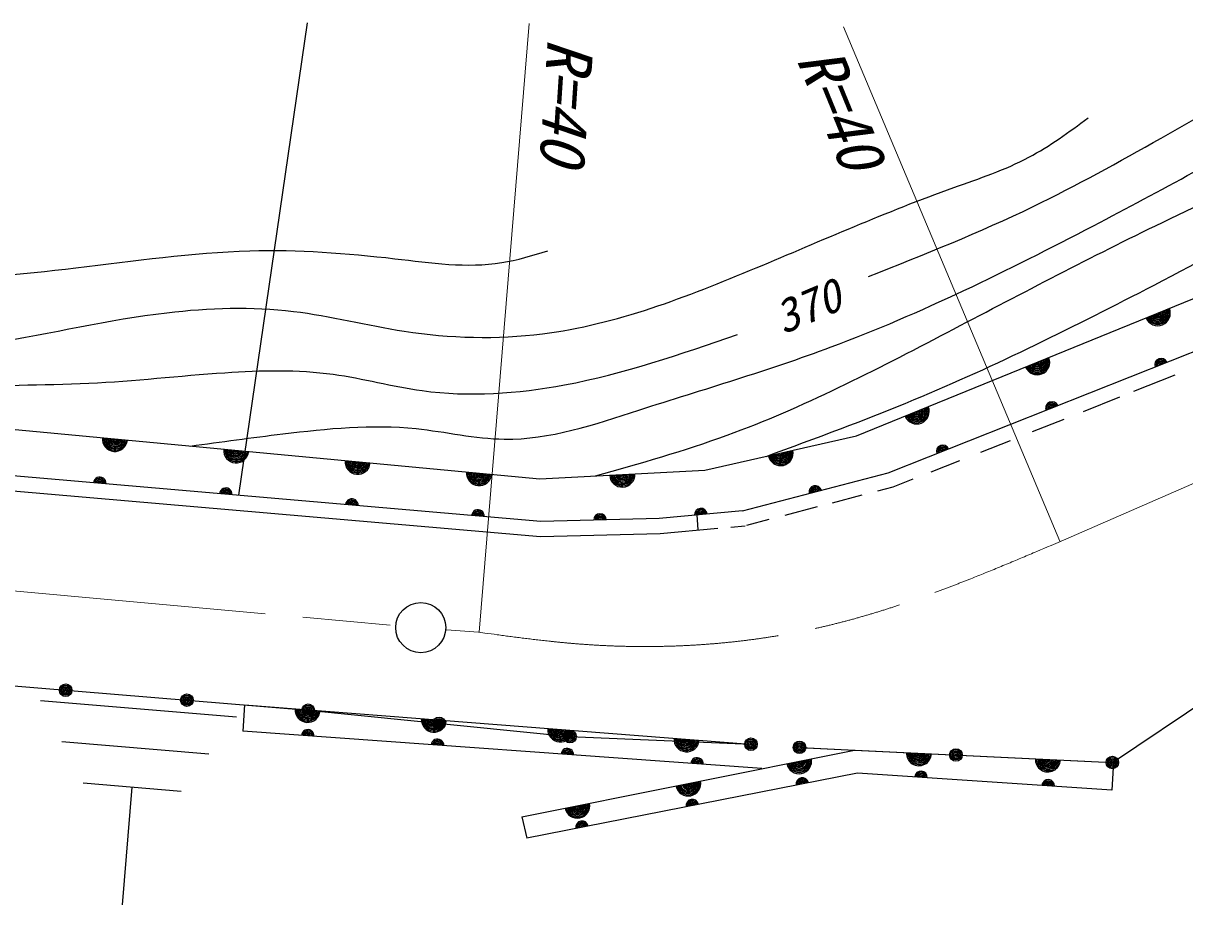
# Model space of a CAD drawing. Units: millimetres, scale not verified. Extents: x 40000 to 680000, y 20000 to 380000.
# Drawn here: x 446706 to 493034, y 264059 to 299240 of the extents above; entities that cross this region are included whole.
import ezdxf
from ezdxf.enums import TextEntityAlignment as Align

# ---------------------------------------------------------------- set-up
doc = ezdxf.new("R2010")
doc.units = ezdxf.units.MM
doc.header["$LTSCALE"] = 1000
doc.linetypes.add('CHAIN', pattern=[18.5, 12, -1.5, 3.5, -1.5])
for name, color, linetype, lineweight in [('M-BGD', 7, 'Continuous', 25), ('M-BMK', 2, 'CHAIN', 13), ('M-BMK-SRVR', 3, 'Continuous', 25), ('M-STR-HTXT', 7, 'Continuous', 13), ('M-STR-STRC', 7, 'Continuous', 25)]:
    doc.layers.add(name, color=color, linetype=linetype, lineweight=lineweight)
doc.styles.add('ＭＳ ゴシック', font='')
doc.styles.get('ＭＳ ゴシック').set_extended_font_data('MS Gothic')

msp = doc.modelspace()

# ---------------------------------------------------------------- linework, layer by layer
at = {"layer": 'M-BGD'}
for p, q in [((479939, 282768), (508778, 294525)), ((481203, 281292), (502974, 289939)), ((394681, 287881), (467308, 281056)), ((467355, 279356), (391944, 285888)), ((391892, 285290), (467336, 278756)), ((492637, 285188), (490995, 284536)), ((490428, 284310), (488976, 283733)), ((488210, 283429), (486945, 282927)), ((473890, 281399), (479939, 282768)), ((486069, 282579), (484888, 282110)), ((484048, 281776), (482910, 281324)), ((467308, 281056), (473890, 281399)), ((475398, 279780), (481203, 281292)), ((482190, 281038), (481390, 280720)), ((480156, 280399), (478966, 280089)), ((481390, 280720), (480784, 280562)), ((478374, 279935), (477081, 279598)), ((472072, 279477), (467355, 279356)), ((475398, 279780), (472072, 279477)), ((473630, 279017), (473584, 279615)), ((476438, 279431), (475549, 279199)), ((472106, 278878), (474408, 279087)), ((474933, 279135), (475501, 279187)), ((467336, 278756), (472106, 278878)), ((404876, 276201), (458071, 271825)), ((490146, 269737), (499255, 275868)), ((447395, 272209), (455215, 271559)), ((455530, 272034), (455466, 270984)), ((455530, 272034), (475681, 270469)), ((458071, 271825), (468511, 270768)), ((448245, 270569), (454115, 270079)), ((476171, 269493), (455466, 270984)), ((468511, 270768), (475731, 270466)), ((466597, 267568), (479861, 270235)), ((475681, 270469), (475799, 270461)), ((477668, 270341), (490146, 269737)), ((477718, 270338), (479861, 270235)), ((479861, 270235), (490146, 269737)), ((490187, 269765), (490126, 268633)), ((479979, 269316), (466798, 266724)), ((490126, 268633), (479979, 269316)), ((449095, 268919), (453005, 268589)), ((450665, 264059), (451055, 268759)), ((466597, 267568), (466798, 266724))]:
    msp.add_line(p, q, dxfattribs=at)
for centre, radius in [((448399, 272621), 250), ((448399, 272621), 200), ((448399, 272621), 150), ((448399, 272621), 100), ((448399, 272621), 50), ((453235, 272223), 250), ((453235, 272223), 200), ((453235, 272223), 150), ((453235, 272223), 100), ((453235, 272223), 50), ((458071, 271825), 250), ((458071, 271825), 200), ((458071, 271825), 150), ((458071, 271825), 100), ((458071, 271825), 50), ((463291, 271297), 250), ((463291, 271297), 200), ((463291, 271297), 150), ((463291, 271297), 100), ((463291, 271297), 50), ((468511, 270768), 250), ((468511, 270768), 200), ((468511, 270768), 150), ((468511, 270768), 100), ((468511, 270768), 50), ((475731, 270466), 250), ((475731, 270466), 200), ((475731, 270466), 150), ((475731, 270466), 100), ((477668, 270341), 250), ((475731, 270466), 50), ((477668, 270341), 200), ((477668, 270341), 150), ((477668, 270341), 100), ((477668, 270341), 50), ((483907, 270039), 250), ((483907, 270039), 200), ((483907, 270039), 150), ((483907, 270039), 100), ((483907, 270039), 50), ((490146, 269737), 250), ((490146, 269737), 200), ((490146, 269737), 150), ((490146, 269737), 100), ((490146, 269737), 50)]:
    msp.add_circle(centre, radius, dxfattribs=at)
for centre, radius, start, end in [((491956, 287667), 500, 202.1783, 22.1783), ((491956, 287667), 500, 202.1783, 22.1783), ((491956, 287667), 450, 202.1783, 22.1783), ((491956, 287667), 400, 202.1783, 22.1783), ((491956, 287667), 350, 202.1783, 22.1783), ((491956, 287667), 300, 202.1783, 22.1783), ((491956, 287667), 250, 202.1783, 22.1783), ((491956, 287667), 200, 202.1783, 22.1783), ((491956, 287667), 150, 202.1783, 22.1783), ((491956, 287667), 100, 202.1783, 22.1783), ((491956, 287667), 50, 202.1783, 22.1783), ((487149, 285707), 500, 202.1783, 22.1783), ((487149, 285707), 500, 202.1783, 22.1783), ((487149, 285707), 450, 202.1783, 22.1783), ((487149, 285707), 400, 202.1783, 22.1783), ((492088, 285615), 250, 21.6641, 201.6641), ((487149, 285707), 350, 202.1783, 22.1783), ((487149, 285707), 300, 202.1783, 22.1783), ((487149, 285707), 250, 202.1783, 22.1783), ((487149, 285707), 200, 202.1783, 22.1783), ((487149, 285707), 150, 202.1783, 22.1783), ((487149, 285707), 100, 202.1783, 22.1783), ((487149, 285707), 50, 202.1783, 22.1783), ((492088, 285615), 200, 21.6641, 201.6641), ((492088, 285615), 150, 21.6641, 201.6641), ((492088, 285615), 100, 21.6641, 201.6641), ((492088, 285615), 50, 21.6641, 201.6641), ((487734, 283886), 250, 21.6641, 201.6641), ((487734, 283886), 200, 21.6641, 201.6641), ((487734, 283886), 150, 21.6641, 201.6641), ((482343, 283748), 500, 202.1783, 22.1783), ((482343, 283748), 500, 202.1783, 22.1783), ((482343, 283748), 450, 202.1783, 22.1783), ((482343, 283748), 400, 202.1783, 22.1783), ((482343, 283748), 350, 202.1783, 22.1783), ((482343, 283748), 300, 202.1783, 22.1783), ((482343, 283748), 250, 202.1783, 22.1783), ((482343, 283748), 200, 202.1783, 22.1783), ((482343, 283748), 150, 202.1783, 22.1783), ((482343, 283748), 100, 202.1783, 22.1783), ((482343, 283748), 50, 202.1783, 22.1783), ((487734, 283886), 100, 21.6641, 201.6641), ((487734, 283886), 50, 21.6641, 201.6641), ((450362, 282649), 500, 174.6321, 354.6321), ((450362, 282649), 500, 174.6321, 354.6321), ((450362, 282649), 450, 174.6321, 354.6321), ((450362, 282649), 400, 174.6321, 354.6321), ((450362, 282649), 350, 174.6321, 354.6321), ((450362, 282649), 300, 174.6321, 354.6321), ((450362, 282649), 250, 174.6321, 354.6321), ((450362, 282649), 200, 174.6321, 354.6321), ((450362, 282649), 150, 174.6321, 354.6321), ((450362, 282649), 100, 174.6321, 354.6321), ((450362, 282649), 50, 174.6321, 354.6321), ((455204, 282194), 500, 174.6321, 354.6321), ((455204, 282194), 500, 174.6321, 354.6321), ((455204, 282194), 450, 174.6321, 354.6321), ((455204, 282194), 400, 174.6321, 354.6321), ((455204, 282194), 350, 174.6321, 354.6321), ((455204, 282194), 300, 174.6321, 354.6321), ((455204, 282194), 250, 174.6321, 354.6321), ((455204, 282194), 200, 174.6321, 354.6321), ((455204, 282194), 150, 174.6321, 354.6321), ((455204, 282194), 100, 174.6321, 354.6321), ((455204, 282194), 50, 174.6321, 354.6321), ((476915, 282083), 500, 192.7575, 12.7575), ((476915, 282083), 500, 192.7575, 12.7575), ((476915, 282083), 450, 192.7575, 12.7575), ((476915, 282083), 400, 192.7575, 12.7575), ((476915, 282083), 350, 192.7575, 12.7575), ((476915, 282083), 300, 192.7575, 12.7575), ((476915, 282083), 250, 192.7575, 12.7575), ((483380, 282156), 250, 21.6641, 201.6641), ((483380, 282156), 200, 21.6641, 201.6641), ((483380, 282156), 150, 21.6641, 201.6641), ((483380, 282156), 100, 21.6641, 201.6641), ((483380, 282156), 50, 21.6641, 201.6641), ((460045, 281739), 500, 174.6321, 354.6321), ((460045, 281739), 500, 174.6321, 354.6321), ((460045, 281739), 450, 174.6321, 354.6321), ((460045, 281739), 400, 174.6321, 354.6321), ((460045, 281739), 350, 174.6321, 354.6321), ((460045, 281739), 300, 174.6321, 354.6321), ((460045, 281739), 250, 174.6321, 354.6321), ((460045, 281739), 200, 174.6321, 354.6321), ((460045, 281739), 150, 174.6321, 354.6321), ((460045, 281739), 100, 174.6321, 354.6321), ((460045, 281739), 50, 174.6321, 354.6321), ((476915, 282083), 200, 192.7575, 12.7575), ((476915, 282083), 150, 192.7575, 12.7575), ((476915, 282083), 100, 192.7575, 12.7575), ((476915, 282083), 50, 192.7575, 12.7575), ((464887, 281284), 500, 174.6321, 354.6321), ((464887, 281284), 500, 174.6321, 354.6321), ((464887, 281284), 450, 174.6321, 354.6321), ((464887, 281284), 400, 174.6321, 354.6321), ((464887, 281284), 350, 174.6321, 354.6321), ((464887, 281284), 300, 174.6321, 354.6321), ((464887, 281284), 250, 174.6321, 354.6321), ((464887, 281284), 200, 174.6321, 354.6321), ((464887, 281284), 150, 174.6321, 354.6321), ((464887, 281284), 100, 174.6321, 354.6321), ((464887, 281284), 50, 174.6321, 354.6321), ((470599, 281227), 500, 182.978, 2.978), ((470599, 281227), 500, 182.978, 2.978), ((470599, 281227), 450, 182.978, 2.978), ((470599, 281227), 400, 182.978, 2.978), ((470599, 281227), 350, 182.978, 2.978), ((470599, 281227), 300, 182.978, 2.978), ((470599, 281227), 250, 182.978, 2.978), ((470599, 281227), 200, 182.978, 2.978), ((470599, 281227), 150, 182.978, 2.978), ((470599, 281227), 100, 182.978, 2.978), ((470599, 281227), 50, 182.978, 2.978), ((449759, 280880), 250, 355.0501, 175.0501), ((449759, 280880), 200, 355.0501, 175.0501), ((449759, 280880), 150, 355.0501, 175.0501), ((449759, 280880), 100, 355.0501, 175.0501), ((449759, 280880), 50, 355.0501, 175.0501), ((478300, 280536), 250, 14.5966, 194.5966), ((454786, 280445), 250, 355.0501, 175.0501), ((454786, 280445), 200, 355.0501, 175.0501), ((454786, 280445), 150, 355.0501, 175.0501), ((454786, 280445), 100, 355.0501, 175.0501), ((454786, 280445), 50, 355.0501, 175.0501), ((478300, 280536), 200, 14.5966, 194.5966), ((478300, 280536), 150, 14.5966, 194.5966), ((478300, 280536), 100, 14.5966, 194.5966), ((478300, 280536), 50, 14.5966, 194.5966), ((459813, 280010), 250, 355.0501, 175.0501), ((459813, 280010), 200, 355.0501, 175.0501), ((459813, 280010), 150, 355.0501, 175.0501), ((459813, 280010), 100, 355.0501, 175.0501), ((459813, 280010), 50, 355.0501, 175.0501), ((464841, 279574), 250, 355.0501, 175.0501), ((473735, 279629), 250, 5.1944, 185.1944), ((473735, 279629), 200, 5.1944, 185.1944), ((464841, 279574), 200, 355.0501, 175.0501), ((464841, 279574), 150, 355.0501, 175.0501), ((464841, 279574), 100, 355.0501, 175.0501), ((464841, 279574), 50, 355.0501, 175.0501), ((469713, 279417), 250, 1.4688, 181.4688), ((469713, 279417), 200, 1.4688, 181.4688), ((469713, 279417), 150, 1.4688, 181.4688), ((469713, 279417), 100, 1.4688, 181.4688), ((469713, 279417), 50, 1.4688, 181.4688), ((473735, 279629), 150, 5.1944, 185.1944), ((473735, 279629), 100, 5.1944, 185.1944), ((473735, 279629), 50, 5.1944, 185.1944), ((458049, 271838), 500, 175.558, 355.558), ((458049, 271838), 500, 175.558, 355.558), ((458049, 271838), 450, 175.558, 355.558), ((458049, 271838), 400, 175.558, 355.558), ((458049, 271838), 350, 175.558, 355.558), ((458049, 271838), 300, 175.558, 355.558), ((458049, 271838), 250, 175.558, 355.558), ((458049, 271838), 200, 175.558, 355.558), ((458049, 271838), 150, 175.558, 355.558), ((458049, 271838), 100, 175.558, 355.558), ((458049, 271838), 50, 175.558, 355.558), ((463087, 271447), 500, 175.558, 355.558), ((463087, 271447), 500, 175.558, 355.558), ((463087, 271447), 450, 175.558, 355.558), ((458054, 270798), 250, 355.88, 175.88), ((463087, 271447), 400, 175.558, 355.558), ((463087, 271447), 350, 175.558, 355.558), ((463087, 271447), 300, 175.558, 355.558), ((463087, 271447), 250, 175.558, 355.558), ((463087, 271447), 200, 175.558, 355.558), ((463087, 271447), 150, 175.558, 355.558), ((463087, 271447), 100, 175.558, 355.558), ((463087, 271447), 50, 175.558, 355.558), ((468124, 271056), 500, 175.558, 355.558), ((468124, 271056), 500, 175.558, 355.558), ((468124, 271056), 450, 175.558, 355.558), ((468124, 271056), 400, 175.558, 355.558), ((468124, 271056), 350, 175.558, 355.558), ((468124, 271056), 300, 175.558, 355.558), ((468124, 271056), 250, 175.558, 355.558), ((468124, 271056), 200, 175.558, 355.558), ((468124, 271056), 150, 175.558, 355.558), ((468124, 271056), 100, 175.558, 355.558), ((468124, 271056), 50, 175.558, 355.558), ((458054, 270798), 200, 355.88, 175.88), ((458054, 270798), 150, 355.88, 175.88), ((458054, 270798), 100, 355.88, 175.88), ((458054, 270798), 50, 355.88, 175.88), ((463230, 270425), 250, 355.88, 175.88), ((463230, 270425), 200, 355.88, 175.88), ((463230, 270425), 150, 355.88, 175.88), ((473162, 270664), 500, 175.558, 355.558), ((473162, 270664), 500, 175.558, 355.558), ((473162, 270664), 450, 175.558, 355.558), ((473162, 270664), 400, 175.558, 355.558), ((473162, 270664), 350, 175.558, 355.558), ((473162, 270664), 300, 175.558, 355.558), ((473162, 270664), 250, 175.558, 355.558), ((473162, 270664), 200, 175.558, 355.558), ((473162, 270664), 150, 175.558, 355.558), ((473162, 270664), 100, 175.558, 355.558), ((473162, 270664), 50, 175.558, 355.558), ((463230, 270425), 100, 355.88, 175.88), ((463230, 270425), 50, 355.88, 175.88), ((468406, 270052), 250, 355.88, 175.88), ((468406, 270052), 200, 355.88, 175.88), ((468406, 270052), 150, 355.88, 175.88), ((468406, 270052), 100, 355.88, 175.88), ((468406, 270052), 50, 355.88, 175.88), ((482432, 270110), 500, 177.2298, 357.2298), ((482432, 270110), 500, 177.2298, 357.2298), ((482432, 270110), 450, 177.2298, 357.2298), ((482432, 270110), 400, 177.2298, 357.2298), ((482432, 270110), 350, 177.2298, 357.2298), ((482432, 270110), 300, 177.2298, 357.2298), ((482432, 270110), 250, 177.2298, 357.2298), ((482432, 270110), 200, 177.2298, 357.2298), ((482432, 270110), 150, 177.2298, 357.2298), ((482432, 270110), 100, 177.2298, 357.2298), ((482432, 270110), 50, 177.2298, 357.2298), ((473582, 269679), 250, 355.88, 175.88), ((473582, 269679), 200, 355.88, 175.88), ((473582, 269679), 150, 355.88, 175.88), ((473582, 269679), 100, 355.88, 175.88), ((473582, 269679), 50, 355.88, 175.88), ((477651, 269790), 500, 191.366, 11.366), ((477651, 269790), 500, 191.366, 11.366), ((477651, 269790), 450, 191.366, 11.366), ((477651, 269790), 400, 191.366, 11.366), ((477651, 269790), 350, 191.366, 11.366), ((477651, 269790), 300, 191.366, 11.366), ((477651, 269790), 250, 191.366, 11.366), ((477651, 269790), 200, 191.366, 11.366), ((477651, 269790), 150, 191.366, 11.366), ((477651, 269790), 100, 191.366, 11.366), ((477651, 269790), 50, 191.366, 11.366), ((487574, 269861), 500, 177.2298, 357.2298), ((487574, 269861), 500, 177.2298, 357.2298), ((487574, 269861), 450, 177.2298, 357.2298), ((487574, 269861), 400, 177.2298, 357.2298), ((487574, 269861), 350, 177.2298, 357.2298), ((487574, 269861), 300, 177.2298, 357.2298), ((487574, 269861), 250, 177.2298, 357.2298), ((487574, 269861), 200, 177.2298, 357.2298), ((487574, 269861), 150, 177.2298, 357.2298), ((487574, 269861), 100, 177.2298, 357.2298), ((487574, 269861), 50, 177.2298, 357.2298), ((482516, 269146), 250, 356.1483, 176.1483), ((482516, 269146), 200, 356.1483, 176.1483), ((482516, 269146), 150, 356.1483, 176.1483), ((482516, 269146), 100, 356.1483, 176.1483), ((482516, 269146), 50, 356.1483, 176.1483), ((473229, 268901), 500, 191.366, 11.366), ((473229, 268901), 500, 191.366, 11.366), ((473229, 268901), 450, 191.366, 11.366), ((473229, 268901), 400, 191.366, 11.366), ((473229, 268901), 350, 191.366, 11.366), ((473229, 268901), 300, 191.366, 11.366), ((473229, 268901), 250, 191.366, 11.366), ((473229, 268901), 200, 191.366, 11.366), ((473229, 268901), 150, 191.366, 11.366), ((473229, 268901), 100, 191.366, 11.366), ((473229, 268901), 50, 191.366, 11.366), ((477782, 268884), 250, 11.125, 191.125), ((477782, 268884), 200, 11.125, 191.125), ((477782, 268884), 150, 11.125, 191.125), ((477782, 268884), 100, 11.125, 191.125), ((477782, 268884), 50, 11.125, 191.125), ((487589, 268804), 250, 356.1483, 176.1483), ((487589, 268804), 200, 356.1483, 176.1483), ((487589, 268804), 150, 356.1483, 176.1483), ((487589, 268804), 100, 356.1483, 176.1483), ((487589, 268804), 50, 356.1483, 176.1483), ((473389, 268020), 250, 11.125, 191.125), ((468808, 268013), 500, 191.366, 11.366), ((468808, 268013), 500, 191.366, 11.366), ((468808, 268013), 450, 191.366, 11.366), ((468808, 268013), 400, 191.366, 11.366), ((468808, 268013), 350, 191.366, 11.366), ((468808, 268013), 300, 191.366, 11.366), ((468808, 268013), 250, 191.366, 11.366), ((468808, 268013), 200, 191.366, 11.366), ((468808, 268013), 150, 191.366, 11.366), ((468808, 268013), 100, 191.366, 11.366), ((468808, 268013), 50, 191.366, 11.366), ((473389, 268020), 200, 11.125, 191.125), ((473389, 268020), 150, 11.125, 191.125), ((473389, 268020), 100, 11.125, 191.125), ((473389, 268020), 50, 11.125, 191.125), ((468995, 267156), 250, 11.125, 191.125), ((468995, 267156), 200, 11.125, 191.125), ((468995, 267156), 150, 11.125, 191.125), ((468995, 267156), 100, 11.125, 191.125), ((468995, 267156), 50, 11.125, 191.125)]:
    msp.add_arc(centre, radius, start, end, dxfattribs=at)
for points, knots in [([(476344, 281954), (478322, 282682), (480299, 283409), (482243, 284218), (485506, 285575), (488675, 287161), (491811, 288791), (495571, 290747), (499285, 292766), (503165, 294521), (506027, 295815), (508981, 296966), (511471, 298884), (512260, 299492), (513003, 300177), (513573, 300987), (514369, 302116), (514831, 303488), (515676, 304561), (516282, 305331), (517086, 305947), (517831, 306611), (518669, 307359), (519433, 308168), (520197, 308977)], [0, 0, 0, 0, 1, 1, 1, 2, 2, 2, 3, 3, 3, 4, 4, 4, 5, 5, 5, 6, 6, 6, 7, 7, 7, 8, 8, 8, 8]), ([(469530, 281172), (471295, 281672), (473061, 282172), (474779, 282798), (477808, 283902), (480689, 285397), (483557, 286899), (486320, 288346), (489070, 289800), (491863, 291157), (495100, 292729), (498393, 294170), (501641, 295783), (503389, 296651), (505125, 297568), (506635, 298779), (507801, 299714), (508832, 300824), (509789, 301985), (510810, 303226), (511745, 304524), (512680, 305823)], [0, 0, 0, 0, 1, 1, 1, 2, 2, 2, 3, 3, 3, 4, 4, 4, 5, 5, 5, 6, 6, 6, 7, 7, 7, 7]), ([(453368, 282366), (454597, 282534), (455827, 282701), (457063, 282851), (458827, 283065), (460605, 283244), (462373, 283061), (463553, 282940), (464727, 282657), (465895, 282641), (467700, 282616), (469488, 283227), (471257, 283797), (473861, 284636), (476423, 285384), (478932, 286320), (482509, 287656), (485977, 289376), (489392, 291157), (492071, 292553), (494717, 293986), (497278, 295572), (498641, 296417), (499980, 297305), (501273, 298253), (503790, 300099), (506132, 302173), (508474, 304246)], [0, 0, 0, 0, 1, 1, 1, 2, 2, 2, 3, 3, 3, 4, 4, 4, 5, 5, 5, 6, 6, 6, 7, 7, 7, 8, 8, 8, 9, 9, 9, 9]), ([(480421, 289129), (482634, 290009), (484846, 290889), (486985, 291923), (488719, 292763), (490405, 293704), (492087, 294653), (493581, 295497), (495072, 296348), (496506, 297285), (498334, 298480), (500068, 299816), (501803, 301152)], [0, 0, 0, 0, 1, 1, 1, 2, 2, 2, 3, 3, 3, 4, 4, 4, 4]), ([(421308, 285379), (423747, 285387), (426187, 285396), (428624, 285427), (430850, 285455), (433073, 285502), (435301, 285584), (438715, 285711), (442136, 285920), (445499, 286478), (447812, 286862), (450098, 287412), (452438, 287687), (454114, 287884), (455817, 287940), (457484, 287740), (458965, 287561), (460417, 287181), (461900, 286951), (463724, 286669), (465596, 286616), (467419, 286846), (470363, 287217), (473180, 288323), (475935, 289474), (478566, 290575), (481140, 291717), (483820, 292681), (484838, 293047), (485870, 293388), (486817, 293890), (487649, 294332), (488416, 294900), (489182, 295467)], [0, 0, 0, 0, 1, 1, 1, 2, 2, 2, 3, 3, 3, 4, 4, 4, 5, 5, 5, 6, 6, 6, 7, 7, 7, 8, 8, 8, 9, 9, 9, 10, 10, 10, 11, 11, 11, 11]), ([(384706, 288107), (386104, 288828), (387502, 289549), (388989, 289632), (389731, 289673), (390495, 289556), (391249, 289422), (392722, 289161), (394157, 288839), (395612, 288633), (398186, 288269), (400821, 288265), (403445, 288213), (407455, 288133), (411438, 287940), (415430, 287897), (419351, 287855), (423281, 287958), (427205, 288108), (429941, 288212), (432674, 288339), (435406, 288476), (439879, 288699), (444349, 288949), (448810, 289474), (451125, 289747), (453437, 290094), (455749, 290158), (457670, 290211), (459590, 290070), (461532, 289842), (462960, 289675), (464399, 289461), (465790, 289685), (466409, 289784), (467019, 289971), (467630, 290158)], [0, 0, 0, 0, 1, 1, 1, 2, 2, 2, 3, 3, 3, 4, 4, 4, 5, 5, 5, 6, 6, 6, 7, 7, 7, 8, 8, 8, 9, 9, 9, 10, 10, 10, 11, 11, 11, 12, 12, 12, 12]), ([(438785, 283736), (440438, 284105), (442092, 284473), (443766, 284644), (445606, 284833), (447472, 284784), (449323, 284872), (451135, 284958), (452933, 285174), (454750, 285294), (456192, 285390), (457647, 285425), (459071, 285229), (460258, 285067), (461425, 284744), (462613, 284579), (464492, 284320), (466427, 284456), (468300, 284807), (470662, 285250), (472926, 286036), (475189, 286822)], [0, 0, 0, 0, 1, 1, 1, 2, 2, 2, 3, 3, 3, 4, 4, 4, 5, 5, 5, 6, 6, 6, 7, 7, 7, 7])]:
    msp.add_open_spline(points, degree=3, knots=knots, dxfattribs=at)
at = {"layer": 'M-BMK'}
for p, q in [((487987, 278522), (514982, 290300)), ((407561, 280098), (461542, 275205)), ((463592, 275030), (464870, 274937))]:
    msp.add_line(p, q, dxfattribs=at)
msp.add_open_spline([(464870, 274937), (466194, 274755), (467519, 274573), (468855, 274468), (472156, 274210), (475528, 274427), (478741, 275187), (481927, 275942), (484957, 277232), (487987, 278522)], degree=3, knots=[0, 0, 0, 0, 1, 1, 1, 2, 2, 2, 3, 3, 3, 3], dxfattribs=at)
at = {"layer": 'M-BMK-SRVR'}
msp.add_circle((462562, 275120), 1000, dxfattribs=at)
at = {"layer": 'M-STR-HTXT'}
for p, q in [((464888, 274938), (466881, 299222)), ((479427, 299094), (488056, 278576))]:
    msp.add_line(p, q, dxfattribs=at)
at = {"layer": 'M-STR-STRC'}
msp.add_line((458030, 299257), (455287, 280402), dxfattribs=at)

# ---------------------------------------------------------------- texts
at = {"layer": 'M-BGD', "style": 'ＭＳ ゴシック', "oblique": 15}
msp.add_text('370', height=1320, rotation=22.96, dxfattribs=at).set_placement((476752, 287417), align=Align.MIDDLE_LEFT)
at = {"layer": 'M-STR-HTXT', "style": 'ＭＳ ゴシック', "oblique": 15}
for rotation, p in [(266.289, (467079, 298687)), (292.225, (477022, 297600))]:
    msp.add_text('R=40', height=1833, rotation=rotation, dxfattribs=at).set_placement(p, align=Align.BOTTOM_LEFT)

doc.saveas('drawing.dxf')
